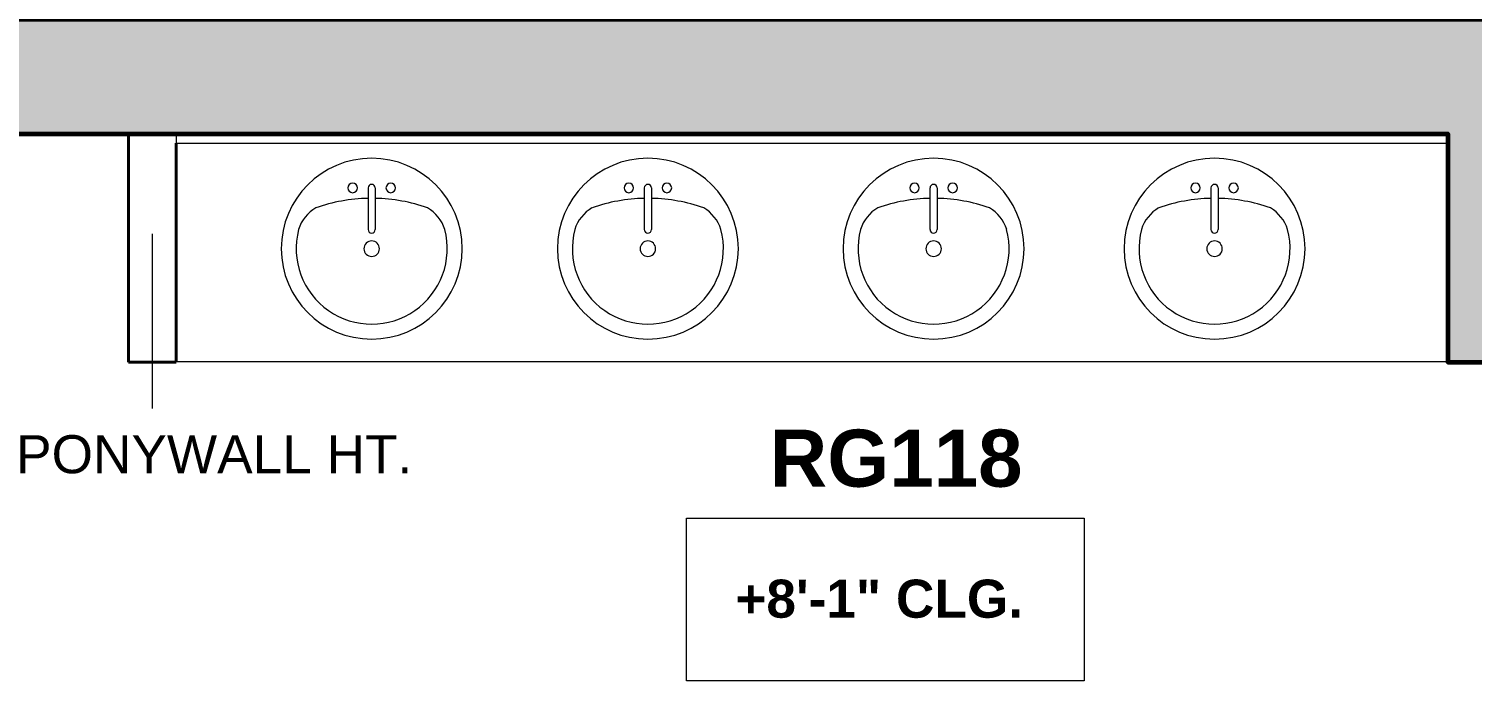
# Model space of a CAD drawing. Header units: inches. Extents: x -2078 to 106214, y -964 to 6385.
# Drawn here: x 37419.4 to 37570.9, y 3761.2 to 3831.4 of the extents above; entities that cross this region are included whole.
import ezdxf

# ---------------------------------------------------------------- set-up
doc = ezdxf.new("R2010")
doc.units = ezdxf.units.IN
doc.header["$MEASUREMENT"] = 0
for name, color, linetype, lineweight in [('A-ANNO', 2, 'Continuous', 5), ('A-CASE', 4, 'Continuous', 9), ('A-FIXT', 150, 'Continuous', 9), ('A-WALL', 3, 'Continuous', 40)]:
    doc.layers.add(name, color=color, linetype=linetype, lineweight=lineweight)
doc.layers.add('A-HATCH', color=9, linetype='Continuous')
doc.styles.add('Arial_2', font='arial.ttf', dxfattribs={"height": 3})
doc.styles.add('Arial_B', font='arialbd.ttf', dxfattribs={"height": 4.5})
doc.styles.add('Arial_B_1', font='arialbd.ttf', dxfattribs={"height": 3})

# ---------------------------------------------------------------- blocks, each defined once
blk = doc.blocks.new('JC_COUNTERTOP - JC_COUNTERTOP-1573179-3-1st Floor - Auditorium')
at = {"layer": 'A-CASE'}
for p, q in [((0, 23.92), (-133.53, 23.92)), ((0, 1), (-133.53, 1)), ((0, 0), (0, 1))]:
    blk.add_line(p, q, dxfattribs=at)
blk = doc.blocks.new('Sink Vanity-Round - 19_ x 19_-19254-3-1st Floor - Auditorium')
at = {"layer": 'A-FIXT'}
for p, q in [((3.43, 9.73), (3.43, 5.36)), ((4.18, 9.73), (4.18, 5.36))]:
    blk.add_line(p, q, dxfattribs=at)
for centre, radius, start, end in [((3.81, 3.35), 9.5, 90, 270), ((3.81, 3.35), 9.5, 270, 90), ((1.81, 9.73), 0.5, 360, 180), ((1.81, 9.73), 0.5, 180, 360), ((3.81, 9.73), 0.375, 360, 180), ((5.81, 9.73), 0.5, 360, 180), ((5.81, 9.73), 0.5, 180, 360), ((0.05, 4.11), 4.12, 120.7927, 162.1904), ((3.81, -9.17), 17.81, 91.2067, 109.2086), ((3.81, -9.17), 17.81, 70.7914, 88.7933), ((7.56, 4.11), 4.12, 17.8096, 59.2073), ((3.81, 3.35), 7.93, 165.3071, 14.6929), ((3.81, 5.36), 0.375, 180, 360), ((3.81, 3.35), 0.813, 360, 180), ((3.81, 3.35), 0.813, 180, 360)]:
    blk.add_arc(centre, radius, start, end, dxfattribs=at)

msp = doc.modelspace()

# ---------------------------------------------------------------- hatches: boundary and pattern name
at = {"layer": 'A-HATCH'}
h = msp.add_hatch(color=256, dxfattribs=at)
h.dxf.hatch_style = 1
edge = h.paths.add_edge_path()
edge.add_line((37697.386, 3740.272), (37697.386, 3764.388))
edge.add_line((37697.386, 3764.388), (37679.386, 3764.388))
edge.add_line((37679.386, 3764.388), (37679.386, 3830.388))
edge.add_line((37679.386, 3830.388), (37657.386, 3830.388))
edge.add_line((37657.386, 3830.388), (37657.386, 3820.388))
edge.add_line((37657.386, 3820.388), (37669.386, 3820.388))
edge.add_line((37669.386, 3820.388), (37669.386, 3766.749))
edge.add_line((37669.386, 3766.749), (37614.416, 3711.779))
edge.add_line((37614.416, 3711.779), (37569.076, 3709.64))
edge.add_line((37569.076, 3709.64), (37569.076, 3691.388))
edge.add_line((37569.076, 3691.388), (37311.386, 3691.388))
edge.add_line((37311.386, 3691.388), (37311.386, 3820.388))
edge.add_line((37311.386, 3820.388), (37568.386, 3820.388))
edge.add_line((37568.386, 3820.388), (37568.386, 3796.388))
edge.add_line((37568.386, 3796.388), (37573.386, 3796.388))
edge.add_line((37573.386, 3796.388), (37573.386, 3820.388))
edge.add_line((37573.386, 3820.388), (37621.386, 3820.388))
edge.add_line((37621.386, 3820.388), (37621.386, 3830.388))
edge.add_line((37621.386, 3830.388), (37607.386, 3830.388))
edge.add_line((37607.386, 3830.388), (37607.386, 3968.394))
edge.add_line((37607.386, 3968.394), (37594.386, 3968.394))
edge.add_line((37594.386, 3968.394), (37594.386, 3832.388))
edge.add_line((37594.386, 3832.388), (37301.136, 3832.388))
edge.add_line((37301.136, 3832.388), (37301.136, 3820.388))
edge.add_line((37301.136, 3820.388), (37304.386, 3820.388))
edge.add_line((37304.386, 3820.388), (37304.386, 3672.388))
edge.add_line((37304.386, 3672.388), (37594.167, 3672.388))
edge.add_line((37594.167, 3672.388), (37594.167, 3652.56))
edge.add_line((37594.167, 3652.56), (37599.167, 3652.56))
edge.add_line((37599.167, 3652.56), (37599.167, 3662.56))
edge.add_line((37599.167, 3662.56), (37615.167, 3662.56))
edge.add_arc((37718.338, 3641.145), 105.37, 165.48193, 168.2739, ccw=False)
edge.add_arc((37718.338, 3641.145), 105.37, 109.82171, 165.48193, ccw=False)
edge.add_line((37682.607, 3740.272), (37697.386, 3740.272))

# ---------------------------------------------------------------- linework, layer by layer
at = {"layer": 'A-ANNO'}
msp.add_line((37432.356, 3809.873), (37432.356, 3791.542), dxfattribs=at)
at = {"layer": 'A-ANNO', "flags": 128}
msp.add_lwpolyline([(37488.45, 3780.01), (37530.186, 3780.01), (37530.186, 3762.941), (37488.45, 3762.941)], close=True, dxfattribs=at)
at = {"layer": 'A-WALL'}
for p, q in [((37429.861, 3796.388), (37429.861, 3820.388)), ((37434.861, 3819.388), (37434.861, 3796.388)), ((37434.861, 3796.388), (37429.861, 3796.388))]:
    msp.add_line(p, q, dxfattribs=at)
at = {"layer": 'A-WALL', "lineweight": 60}
msp.add_lwpolyline([(37311.386, 3820.388), (37568.386, 3820.388), (37568.386, 3796.388), (37573.386, 3796.388), (37573.386, 3820.388), (37621.386, 3820.388), (37621.386, 3830.388), (37607.386, 3830.388), (37607.386, 3968.394), (37594.386, 3968.394), (37594.386, 3832.388), (37301.136, 3832.388)], dxfattribs=at)

# ---------------------------------------------------------------- block references
at = {"layer": 'A-CASE', "rotation": 180}
msp.add_blockref('JC_COUNTERTOP - JC_COUNTERTOP-1573179-3-1st Floor - Auditorium', (37434.861, 3820.388), dxfattribs=at)
at = {"layer": 'A-FIXT'}
for p in [(37451.581, 3804.971), (37480.581, 3804.971), (37510.581, 3804.971), (37540.081, 3804.971)]:
    msp.add_blockref('Sink Vanity-Round - 19_ x 19_-19254-3-1st Floor - Auditorium', p, dxfattribs=at)

# ---------------------------------------------------------------- texts
at = {"layer": 'A-ANNO', "attachment_point": 1}
for s, insert, char_height, width, style in [('3\' - 2" PONYWALL HT.', (37402.271, 3788.731), 4, 72.72, 'Arial_2'), ('RG118', (37497.171, 3789.315), 6, 96.152, 'Arial_B'), ('+8\'-1" CLG.', (37493.57, 3773.556), 4, 37.976, 'Arial_B_1')]:
    msp.add_mtext(s, dxfattribs=dict(at, insert=insert, char_height=char_height, width=width, style=style))

doc.saveas('drawing.dxf')
